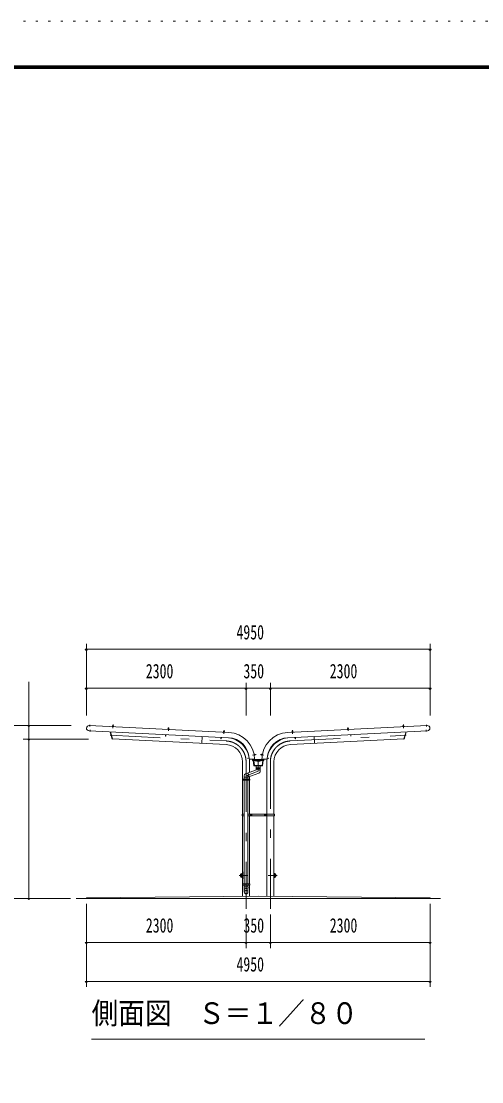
# Model space of a CAD drawing. Units: millimetres, scale not verified, with parts at other scales. Extents: x -35377 to 35393, y -16800 to 16800.
# Drawn here: x 442 to 7078, y 1535 to 16800 of the extents above; entities that cross this region are included whole.
import ezdxf
from ezdxf.enums import TextEntityAlignment as Align

# ---------------------------------------------------------------- set-up
doc = ezdxf.new("R2010")
doc.units = ezdxf.units.MM
doc.header["$LTSCALE"] = 60
doc.linetypes.add('USER3', pattern=[24, 12, -5, 2, -5])
doc.linetypes.add('USER4', pattern=[3, 0.5, -2.5])
for name, color, linetype, lineweight in [('0-2_1-08BOLD', 7, 'Continuous', 18), ('0-3_1-28CENTER', 3, 'USER3', 18), ('0-5_1-58DIM', 3, 'Continuous', 18), ('0-C_F-F1PAPER', 5, 'Continuous', 18), ('0-D_F-E_J_ADD', 5, 'USER4', 18)]:
    doc.layers.add(name, color=color, linetype=linetype, lineweight=lineweight)
doc.styles.add('ＭＳ ゴシック', font='')
doc.styles.get('ＭＳ ゴシック').set_extended_font_data('MS Gothic')

msp = doc.modelspace()

# ---------------------------------------------------------------- linework, layer by layer
at = {"layer": '0-2_1-08BOLD'}
for p, q in [((3428.86, 6487.25), (1419.57, 6585.52)), ((1423.33, 6662.43), (3432.62, 6564.16)), ((1761.91, 6656.61), (1761.66, 6651.49)), ((1768.14, 6651.17), (1768.39, 6656.29)), ((2560.95, 6617.53), (2560.7, 6612.41)), ((2561.65, 6626.82), (2567.65, 6626.53)), ((2567.19, 6612.09), (2567.44, 6617.21)), ((3359.75, 6573.33), (3359.99, 6578.45)), ((3366.48, 6578.13), (3366.23, 6573.02)), ((6290.4, 6662.43), (4281.12, 6564.16)), ((4284.88, 6487.25), (6294.16, 6585.52)), ((4347.26, 6578.13), (4347.51, 6573.02)), ((4353.99, 6573.33), (4353.74, 6578.45)), ((5146.55, 6612.09), (5146.3, 6617.21)), ((5152.08, 6626.82), (5152.51, 6618.02)), ((5152.79, 6617.53), (5153.03, 6612.41)), ((5951.13, 6665.9), (5945.14, 6665.6)), ((5945.59, 6651.17), (5945.35, 6656.29)), ((5951.83, 6656.61), (5952.08, 6651.49)), ((3049.32, 6505.82), (3044.46, 6406.33)), ((4664.41, 6505.82), (4669.28, 6406.33)), ((3631.06, 5890.33), (3631.06, 6140.33)), ((3726.11, 6191.62), (3707.12, 6188.61)), ((3732.67, 6140.33), (3732.67, 5987.84)), ((3803.55, 6178.03), (3741.21, 6177.48)), ((3791.9, 6159.47), (3801.25, 6089.47)), ((3801.98, 6245.59), (3807.03, 6246.4)), ((3808.05, 6239.98), (3802.99, 6239.18)), ((3897.46, 6247.61), (3896.53, 6241.68)), ((3910.75, 6239.18), (3905.69, 6239.98)), ((3906.7, 6246.4), (3911.76, 6245.59)), ((3910.19, 6178.03), (3972.52, 6177.48)), ((3912.49, 6089.47), (3921.84, 6159.47)), ((3929.2, 6159.47), (3918.88, 6082.17)), ((3981.07, 6140.33), (3981.07, 5387.33)), ((3987.63, 6191.62), (4006.61, 6188.61)), ((4082.67, 5387.33), (4082.67, 6140.33)), ((3847.46, 6029.63), (3672.46, 5965.93)), ((3709.36, 5920.85), (3866.28, 5977.95)), ((3801.25, 6089.47), (3912.49, 6089.47)), ((3826.87, 6082.17), (3826.87, 6055.17)), ((3829.37, 6045.05), (3829.37, 6055.17)), ((3884.37, 6055.17), (3884.37, 6045.05)), ((3631.06, 5387.33), (3631.06, 5874.33)), ((3652.76, 5890.33), (3652.76, 5874.33)), ((3709.36, 5917.64), (3654.36, 5917.64)), ((3654.37, 5940.09), (3654.37, 5890.33)), ((3654.37, 5874.33), (3654.37, 4382.93)), ((3678.82, 5890.33), (3678.82, 5874.33)), ((3684.92, 5882.33), (3678.82, 5882.33)), ((3684.92, 5874.33), (3684.92, 5890.33)), ((3709.36, 5940.09), (3709.36, 5890.33)), ((3709.37, 5874.33), (3709.37, 4382.93)), ((3710.96, 5890.33), (3710.96, 5874.33)), ((3732.67, 5890.33), (3732.67, 5929.33)), ((3732.67, 5387.33), (3732.67, 5874.33)), ((3629.47, 5374.33), (3623.37, 5374.33)), ((3629.47, 5361.33), (3629.47, 5387.33)), ((3631.06, 4382.93), (3631.06, 5361.33)), ((3732.67, 4382.93), (3732.67, 5361.33)), ((3734.27, 5361.33), (3734.27, 5387.33)), ((3764.27, 5387.33), (3764.27, 5361.33)), ((3949.47, 5387.33), (3949.47, 5361.33)), ((3979.47, 5387.33), (3979.47, 5361.33)), ((3981.07, 5361.33), (3981.07, 4201.69)), ((4082.67, 4200.92), (4082.67, 5361.33)), ((4084.27, 5361.33), (4084.27, 5387.33)), ((4084.27, 5374.33), (4090.37, 5374.33)), ((3631.06, 4366.93), (3631.06, 4200.92)), ((3652.76, 4382.93), (3652.76, 4366.93)), ((3654.36, 4366.93), (3654.36, 4341.46)), ((3678.82, 4382.93), (3678.82, 4366.93)), ((3678.82, 4374.93), (3684.92, 4374.93)), ((3684.92, 4366.93), (3684.92, 4382.93)), ((3709.36, 4366.93), (3709.36, 4341.46)), ((3710.96, 4382.93), (3710.96, 4366.93)), ((3732.67, 4201.69), (3732.67, 4366.93)), ((6481.87, 4174.33), (1231.87, 4174.33))]:
    msp.add_line(p, q, dxfattribs=at)
for points in [[(1723.23, 6570.67), (1754.88, 6468.42), (1757.94, 6469.37)], [(3394.04, 6389.24), (1757.97, 6469.25), (1726.63, 6570.51)], [(1758.41, 6651.65), (1758.66, 6656.76), (1759.55, 6657.23), (1770.79, 6656.67), (1771.64, 6656.13), (1771.39, 6651.01)], [(1768.17, 6656.8), (1768.6, 6665.6), (1762.61, 6665.9), (1762.18, 6657.1)], [(1762.61, 6665.9), (1763.13, 6666.37), (1768.12, 6666.13), (1768.6, 6665.6)], [(2557.45, 6612.57), (2557.71, 6617.69), (2558.6, 6618.15), (2569.84, 6617.59), (2570.68, 6617.05), (2570.43, 6611.93)], [(2567.22, 6617.72), (2567.65, 6626.53), (2567.17, 6627.05), (2562.18, 6627.29), (2561.65, 6626.82), (2561.22, 6618.02)], [(3369.48, 6572.86), (3369.72, 6577.97), (3368.88, 6578.52), (3357.64, 6579.07), (3356.75, 6578.6), (3356.5, 6573.49)], [(3360.27, 6578.94), (3360.7, 6587.74), (3366.69, 6587.44), (3366.26, 6578.64)], [(3366.69, 6587.44), (3366.22, 6587.97), (3361.22, 6588.21), (3360.7, 6587.74)], [(4319.7, 6389.24), (5955.76, 6469.25), (5987.1, 6570.51)], [(4344.26, 6572.86), (4344.01, 6577.97), (4344.85, 6578.52), (4356.09, 6579.07), (4356.99, 6578.6), (4357.24, 6573.49)], [(4347.05, 6587.44), (4347.52, 6587.97), (4352.52, 6588.21), (4353.04, 6587.74)], [(4353.47, 6578.94), (4353.04, 6587.74), (4347.05, 6587.44), (4347.47, 6578.64)], [(5156.28, 6612.57), (5156.03, 6617.69), (5155.13, 6618.15), (5143.9, 6617.59), (5143.06, 6617.05), (5143.3, 6611.93)], [(5146.52, 6617.72), (5146.09, 6626.53), (5152.08, 6626.82), (5151.56, 6627.29), (5146.57, 6627.05), (5146.09, 6626.53)], [(5955.33, 6651.65), (5955.08, 6656.76), (5954.18, 6657.23), (5942.94, 6656.67), (5942.1, 6656.13), (5942.35, 6651.01)], [(5945.57, 6656.8), (5945.14, 6665.6), (5945.61, 6666.13), (5950.6, 6666.37), (5951.13, 6665.9), (5951.56, 6657.1)], [(5990.5, 6570.67), (5958.85, 6468.42), (5955.8, 6469.37)], [(2521.75, 6531.62), (2520.78, 6511.64), (2523.97, 6511.48), (2524.95, 6531.46)], [(3324, 6492.38), (3323.02, 6472.41), (3319.82, 6472.56), (3320.8, 6492.54)], [(4389.74, 6492.38), (4390.72, 6472.41), (4393.91, 6472.56), (4392.94, 6492.54)], [(5191.98, 6531.62), (5192.96, 6511.64), (5189.76, 6511.48), (5188.78, 6531.46)], [(3707.12, 6188.61), (3706.62, 6191.77), (3725.91, 6194.83)], [(3918.88, 6082.17), (3794.86, 6082.17), (3784.53, 6159.47)], [(3921.65, 6158.06), (3856.87, 6143.08), (3792.09, 6158.06)], [(3803.5, 6235.97), (3808.55, 6236.77), (3808.91, 6237.71), (3807.16, 6248.82), (3806.52, 6249.6), (3801.46, 6248.8)], [(3807.57, 6246.23), (3816.27, 6247.61), (3817.21, 6241.68), (3808.51, 6240.31)], [(3817.21, 6241.68), (3817.62, 6242.26), (3816.85, 6247.19), (3816.27, 6247.61)], [(3905.23, 6240.31), (3896.53, 6241.68), (3896.11, 6242.26), (3896.89, 6247.19)], [(3896.89, 6247.19), (3897.46, 6247.61), (3906.17, 6246.23)], [(3912.27, 6248.8), (3907.21, 6249.6), (3906.58, 6248.82), (3904.82, 6237.71), (3905.18, 6236.77), (3910.24, 6235.97)], [(4006.61, 6188.61), (4007.11, 6191.77), (3987.82, 6194.83)], [(3826.87, 6055.17), (3886.87, 6055.17), (3886.87, 6082.17)], [(3884.37, 6003.79), (3884.37, 6023.06), (3886.37, 6045.05), (3827.37, 6045.05), (3829.37, 6023.05)], [(3654.37, 5361.33), (3623.37, 5361.33), (3623.37, 5387.33), (3654.37, 5387.33)], [(3709.37, 5361.33), (4090.37, 5361.33), (4090.37, 5387.33), (3709.37, 5387.33)], [(3652.36, 4341.46), (3654.36, 4291.8), (3654.36, 4265.96)], [(3709.36, 4265.96), (3709.36, 4291.8), (3711.36, 4341.46), (3652.36, 4341.46)], [(1381.87, 4174.33), (1381.87, 4184.33), (3856.87, 4204.33), (6331.87, 4184.33), (6331.87, 4174.33)]]:
    msp.add_lwpolyline(points, dxfattribs=at)
for points in [[(1756.83, 6650.12), (1772.81, 6649.34), (1772.89, 6650.94), (1756.91, 6651.72)], [(2555.87, 6611.05), (2555.95, 6612.64), (2571.93, 6611.86), (2571.86, 6610.26)], [(3370.9, 6571.18), (3370.98, 6572.78), (3354.99, 6573.56), (3354.92, 6571.97)], [(4342.84, 6571.18), (4358.82, 6571.97), (4358.74, 6573.56), (4342.76, 6572.78)], [(5157.86, 6611.05), (5157.78, 6612.64), (5141.8, 6611.86), (5141.88, 6610.26)], [(5956.9, 6650.12), (5940.93, 6649.34), (5940.84, 6650.94), (5956.83, 6651.72)], [(3774.37, 6159.47), (3774.37, 6174.47), (3939.37, 6174.47), (3939.37, 6159.47)], [(3802.15, 6234.23), (3799.65, 6250.04), (3801.23, 6250.29), (3803.73, 6234.49)], [(3910, 6234.49), (3911.58, 6234.23), (3914.09, 6250.04), (3912.51, 6250.29)], [(3734.27, 5874.33), (3629.47, 5874.33), (3629.47, 5890.33), (3734.27, 5890.33)], [(3744.14, 5377.22), (3749.14, 5380.11), (3754.14, 5377.22), (3754.14, 5371.45), (3749.14, 5368.56), (3744.14, 5371.45)], [(3959.59, 5371.45), (3959.59, 5377.22), (3964.59, 5380.11), (3969.6, 5377.22), (3969.6, 5371.45), (3964.59, 5368.56)], [(3734.26, 4366.93), (3629.47, 4366.93), (3629.47, 4382.93), (3734.26, 4382.93)]]:
    msp.add_lwpolyline(points, close=True, dxfattribs=at)
for centre, radius in [((3749.14, 5374.33), 6.25), ((3749.14, 5374.33), 4.9), ((3964.59, 5374.33), 6.25), ((3964.59, 5374.33), 4.9)]:
    msp.add_circle(centre, radius, dxfattribs=at)
for centre, radius, start, end in [((1421.45, 6623.97), 38.5, 87.19829, 267.19829), ((1757.73, 6648.08), 2, 87.1998, 267.1998), ((1760.17, 6654.32), 2.88, 52.81573, 112.81573), ((1764.65, 6646.21), 10.75, 69.61203, 104.78795), ((1769.9, 6653.84), 2.88, 61.58424, 121.58424), ((1771.71, 6647.39), 2, 267.20061, 87.20061), ((2556.77, 6609), 2, 87.1998, 267.1998), ((2559.21, 6615.24), 2.88, 52.81573, 112.81573), ((2563.69, 6607.13), 10.75, 69.61203, 104.78795), ((2568.94, 6614.76), 2.88, 61.58424, 121.58424), ((2570.76, 6608.31), 2, 267.20061, 87.20061), ((3355.82, 6569.92), 2, 87.1998, 267.1998), ((3358.25, 6576.16), 2.88, 52.81573, 112.81573), ((3362.74, 6568.06), 10.75, 69.61203, 104.78795), ((3367.99, 6575.68), 2.88, 61.58424, 121.58424), ((3369.81, 6569.24), 2, 267.20061, 87.20061), ((3413.56, 6174.63), 390, 359.97697, 87.20001), ((4300.17, 6174.63), 390, 92.79999, 180.02303), ((4343.93, 6569.24), 2, 92.79939, 272.79939), ((4345.75, 6575.68), 2.88, 58.41576, 118.41576), ((4351, 6568.06), 10.75, 75.21205, 110.38797), ((4355.48, 6576.16), 2.88, 67.18427, 127.18427), ((4357.92, 6569.92), 2, 272.8002, 92.8002), ((5142.98, 6608.31), 2, 92.79939, 272.79939), ((5144.79, 6614.76), 2.88, 58.41576, 118.41576), ((5150.04, 6607.13), 10.75, 75.21205, 110.38797), ((5154.52, 6615.24), 2.88, 67.18427, 127.18427), ((5156.96, 6609), 2, 272.8002, 92.8002), ((5942.02, 6647.39), 2, 92.79939, 272.79939), ((5943.84, 6653.84), 2.88, 58.41576, 118.41576), ((5949.09, 6646.21), 10.75, 75.21205, 110.38797), ((5953.57, 6654.32), 2.88, 67.18427, 127.18427), ((5956.01, 6648.08), 2, 272.8002, 92.8002), ((6292.28, 6623.97), 38.5, 272.80171, 92.80171), ((3413.56, 6174.63), 313, 3.12109, 87.19995), ((3381.86, 6140.33), 350.8, 13.59305, 80.90588), ((4300.17, 6174.63), 313, 92.80005, 176.87891), ((4331.87, 6140.33), 350.8, 99.09412, 166.40695), ((3381.86, 6140.33), 249.2, 0, 87.19994), ((4331.87, 6140.33), 249.2, 92.80006, 180), ((3741.08, 6192.49), 15, 183.12274, 270.49994), ((3381.86, 6140.33), 350.8, 0, 6.85475), ((3413.56, 6174.63), 375, 359.97604, 0.49962), ((3798.15, 6248.79), 1.67, 8.99695, 188.99695), ((3800.45, 6234.98), 1.56, 188.99661, 8.99661), ((3804.43, 6247.63), 2.88, 334.61195, 34.61195), ((3797.42, 6241.59), 10.75, 351.41122, 26.58714), ((3805.96, 6238.01), 2.88, 343.38046, 43.38046), ((3907.78, 6238.01), 2.88, 136.61954, 196.61954), ((3916.31, 6241.59), 10.75, 153.41286, 188.58878), ((3909.3, 6247.63), 2.88, 145.38805, 205.38805), ((3913.28, 6234.98), 1.56, 171.00339, 351.00339), ((3915.58, 6248.79), 1.67, 351.00305, 171.00305), ((4300.17, 6174.63), 375, 179.50038, 180.02396), ((3972.66, 6192.49), 15, 269.50006, 356.87726), ((4331.87, 6140.33), 350.8, 173.14525, 180), ((3681.87, 5940.09), 27.5, 110.00229, 180), ((3678.07, 5938.71), 44.27, 341.60916, 58.39587), ((3856.87, 6003.79), 27.5, 289.99896, 110.00061), ((3633.87, 4504.33), 33, 94.86974, 265.13026), ((3633.87, 4504.33), 22.5, 97.1521, 262.8479), ((3632.72, 4504.33), 21.35, 94.43256, 265.56744), ((3632.72, 4504.33), 19.05, 94.96883, 265.03117), ((4079.87, 4504.33), 33, 274.86974, 85.13026), ((4079.87, 4504.33), 22.5, 277.1521, 82.8479), ((4081.02, 4504.33), 21.35, 274.43256, 85.56744), ((4081.02, 4504.33), 19.05, 274.96883, 85.03117), ((3681.87, 4290.82), 27.55, 3.55867, 176.44133), ((3681.87, 4264.25), 27.55, 3.55867, 176.44133), ((3681.87, 4267.67), 27.55, 183.56303, 356.43697)]:
    msp.add_arc(centre, radius, start, end, dxfattribs=at)
at = {"layer": '0-3_1-28CENTER'}
for p, q in [((1432.53, 6672.29), (1431.34, 6648.02)), ((1437, 6600.09), (1435.82, 6575.82)), ((1763.52, 6623.2), (1766.05, 6674.9)), ((2562.57, 6584.12), (2565.1, 6635.82)), ((3361.61, 6545.04), (3364.14, 6596.74)), ((4349.59, 6596.74), (4352.12, 6545.04)), ((5148.64, 6635.82), (5151.17, 6584.12)), ((5950.21, 6623.2), (5947.68, 6674.9)), ((6276.73, 6600.09), (6277.92, 6575.82)), ((6281.21, 6672.29), (6282.4, 6648.02)), ((1723.52, 6521.8), (3396.52, 6439.97)), ((4317.21, 6439.97), (5990.21, 6521.8)), ((3681.87, 6140.33), (3681.87, 4024.33)), ((3825.79, 6246.08), (3774.66, 6237.98)), ((3939.07, 6237.98), (3887.95, 6246.08)), ((4031.87, 4024.33), (4031.87, 6140.33)), ((3736.64, 5374.33), (3761.64, 5374.33)), ((3749.14, 5361.83), (3749.14, 5386.83)), ((3977.09, 5374.33), (3952.09, 5374.33)), ((3964.59, 5386.83), (3964.59, 5361.83)), ((3713.87, 4504.33), (3583.86, 4504.33)), ((3633.87, 4454.33), (3633.87, 4554.33)), ((3999.87, 4504.33), (4129.87, 4504.33)), ((4079.87, 4454.33), (4079.87, 4554.33))]:
    msp.add_line(p, q, dxfattribs=at)
msp.add_lwpolyline([(3856.87, 6174.47), (3856.87, 6003.8), (3681.87, 5940.09)], dxfattribs=at)
for centre, start, end in [((3381.86, 6140.33), 0, 87.19994), ((4331.87, 6140.33), 92.80006, 180)]:
    msp.add_arc(centre, 300, start, end, dxfattribs=at)
at = {"layer": '0-5_1-58DIM'}
for p, q in [((1381.87, 7839.33), (1381.87, 6806.33)), ((6331.87, 6806.33), (6331.87, 7839.33)), ((1397.87, 7759.33), (1365.87, 7759.33)), ((1381.87, 7759.33), (6331.87, 7759.33)), ((6347.87, 7759.33), (6315.87, 7759.33)), ((551.87, 6663.33), (551.87, 7291.33)), ((1397.87, 7199.33), (1365.87, 7199.33)), ((1381.87, 7199.33), (3681.87, 7199.33)), ((3697.87, 7199.33), (3665.87, 7199.33)), ((3681.87, 6806.33), (3681.87, 7279.33)), ((3681.87, 7199.33), (4031.87, 7199.33)), ((4047.87, 7199.33), (4015.87, 7199.33)), ((4031.87, 7279.33), (4031.87, 6806.33)), ((4031.87, 7199.33), (6331.87, 7199.33)), ((6347.87, 7199.33), (6315.87, 7199.33)), ((-88.13, 6663.33), (1163.58, 6663.33)), ((567.87, 6663.33), (535.87, 6663.33)), ((551.87, 6466.33), (551.87, 6663.33)), ((1413.58, 6466.33), (471.87, 6466.33)), ((567.87, 6466.33), (535.87, 6466.33)), ((551.87, 4174.33), (551.87, 6466.33)), ((1151.87, 4174.33), (-88.13, 4174.33)), ((567.87, 4174.33), (535.87, 4174.33)), ((1381.87, 2899.33), (1381.87, 4094.33)), ((6331.87, 4094.33), (6331.87, 2899.33)), ((3681.87, 3944.33), (3681.87, 3459.33)), ((4031.87, 3459.33), (4031.87, 3944.33)), ((1397.87, 3539.33), (1365.87, 3539.33)), ((1381.87, 3539.33), (3681.87, 3539.33)), ((3697.87, 3539.33), (3665.87, 3539.33)), ((3681.87, 3539.33), (4031.87, 3539.33)), ((4047.87, 3539.33), (4015.87, 3539.33)), ((4031.87, 3539.33), (6331.87, 3539.33)), ((6347.87, 3539.33), (6315.87, 3539.33)), ((1397.87, 2979.33), (1365.87, 2979.33)), ((1381.87, 2979.33), (6331.87, 2979.33)), ((6347.87, 2979.33), (6315.87, 2979.33)), ((6256.87, 2149.33), (1456.87, 2149.33))]:
    msp.add_line(p, q, dxfattribs=at)
for centre in [(1381.87, 7759.33), (6331.87, 7759.33), (1381.87, 7199.33), (3681.87, 7199.33), (4031.87, 7199.33), (6331.87, 7199.33), (551.87, 6663.33), (551.87, 6466.33), (551.87, 4174.33), (1381.87, 3539.33), (3681.87, 3539.33), (4031.87, 3539.33), (6331.87, 3539.33), (1381.87, 2979.33), (6331.87, 2979.33)]:
    msp.add_arc(centre, 16, 180, 0, dxfattribs=at)
at = {"layer": '0-C_F-F1PAPER'}
for points in [[(34593.25, -16000), (-11326.75, -16000), (-11326.75, 16160), (34593.25, 16160)], [(34589.25, -15996), (-11322.75, -15996), (-11322.75, 16156), (34589.25, 16156)], [(34585.25, -15992), (34585.25, 16152), (-11318.75, 16152), (-11318.75, -15992)], [(34581.25, -15988), (-11314.75, -15988), (-11314.75, 16148), (34581.25, 16148)], [(34577.25, -15984), (34577.25, 16144), (-11310.75, 16144), (-11310.75, -15984)], [(34573.25, -15980), (-11306.75, -15980), (-11306.75, 16140), (34573.25, 16140)], [(34569.25, -15976), (34569.25, 16136), (-11302.75, 16136), (-11302.75, -15976)], [(34565.25, -15972), (-11298.75, -15972), (-11298.75, 16132), (34565.25, 16132)], [(34561.25, -15968), (-11294.75, -15968), (-11294.75, 16128), (34561.25, 16128)], [(34557.25, -15964), (-11290.75, -15964), (-11290.75, 16124), (34557.25, 16124)], [(34553.25, -15960), (34553.25, 16120), (-11286.75, 16120), (-11286.75, -15960)]]:
    msp.add_lwpolyline(points, close=True, dxfattribs=at)
at = {"layer": '0-D_F-E_J_ADD'}
msp.add_lwpolyline([(35393.25, -16800), (-12126.75, -16800), (-12126.75, 16800), (35393.25, 16800)], close=True, dxfattribs=at)

# ---------------------------------------------------------------- texts
at = {"layer": '0-5_1-58DIM', "color": 7, "style": 'ＭＳ ゴシック'}
for s, height, width, p in [('4950', 208.4, 0.7, (3543.34, 7839.33)), ('2300', 208.4, 0.7, (2237.57, 7279.33)), ('350', 208.4, 0.7, (3643.63, 7279.33)), ('2300', 208.4, 0.7, (4887.57, 7279.33)), ('2300', 208.4, 0.7, (2237.57, 3619.33)), ('350', 208.4, 0.7, (3643.63, 3619.33)), ('2300', 208.4, 0.7, (4887.57, 3619.33)), ('4950', 208.4, 0.7, (3543.34, 3059.33)), ('側面図\u3000Ｓ＝１／８０', 312.6, 0.9, (1456.87, 2271.97))]:
    msp.add_text(s, height=height, dxfattribs=dict(at, width=width)).set_placement(p, align=Align.BOTTOM_LEFT)

doc.saveas('drawing.dxf')
